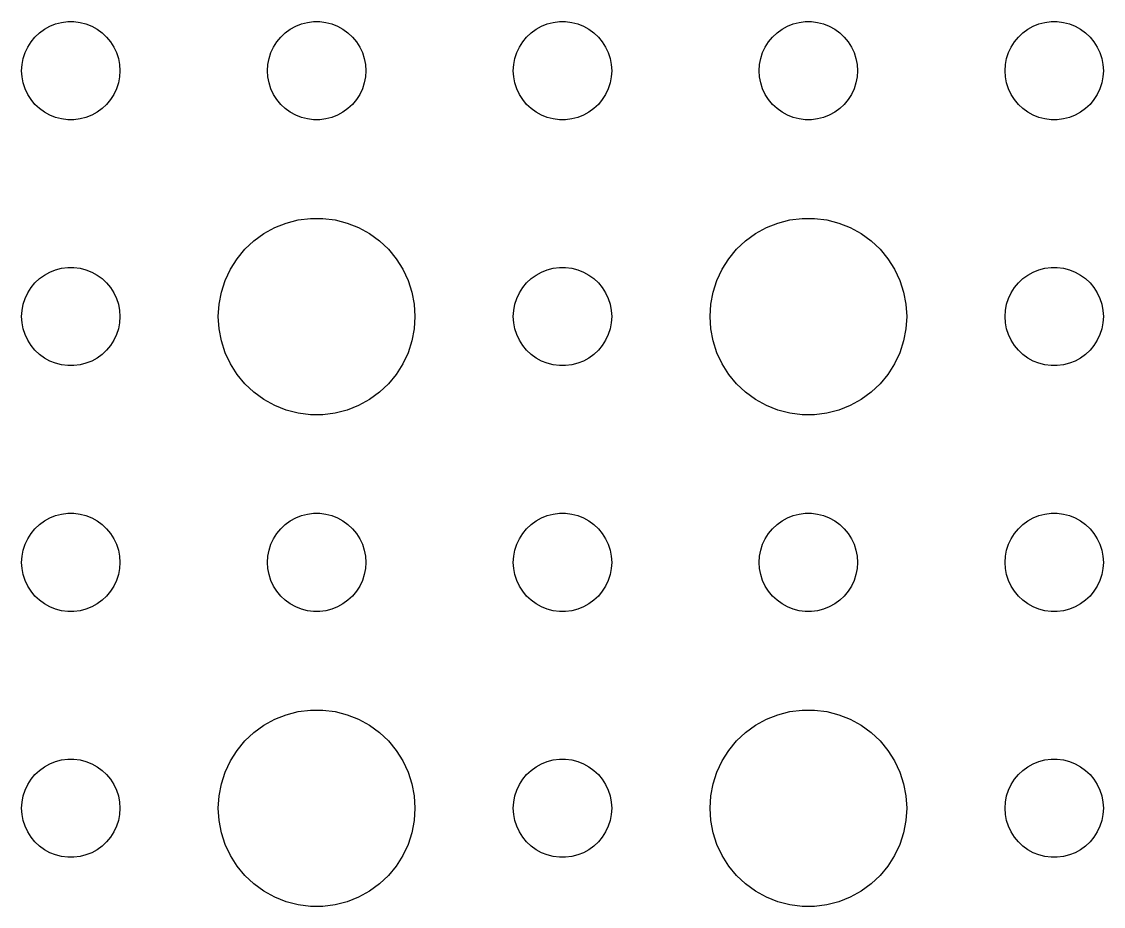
# Model space of a CAD drawing. Header units: metres. Extents: x -150 to 150, y -112 to 112.
# Drawn here: x 73.5 to 106.5, y 57.01 to 84 of the extents above; entities that cross this region are included whole.
import ezdxf

# ---------------------------------------------------------------- set-up
doc = ezdxf.new("R2010")
doc.units = ezdxf.units.M

msp = doc.modelspace()

# ---------------------------------------------------------------- linework, layer by layer
for p, q in [((74.1963, 83.7665), (74.3613, 83.8572)), ((74.3613, 83.8572), (74.5365, 83.9266)), ((74.5365, 83.9266), (74.7189, 83.9734)), ((74.7189, 83.9734), (74.9058, 83.997)), ((74.9058, 83.997), (75.0942, 83.997)), ((75.0942, 83.997), (75.2811, 83.9734)), ((75.2811, 83.9734), (75.4635, 83.9266)), ((75.4635, 83.9266), (75.6387, 83.8572)), ((75.6387, 83.8572), (75.8037, 83.7665)), ((81.6963, 83.7665), (81.8613, 83.8572)), ((81.8613, 83.8572), (82.0365, 83.9266)), ((82.0365, 83.9266), (82.2189, 83.9734)), ((82.2189, 83.9734), (82.4058, 83.997)), ((82.4058, 83.997), (82.5942, 83.997)), ((82.5942, 83.997), (82.7811, 83.9734)), ((82.7811, 83.9734), (82.9635, 83.9266)), ((82.9635, 83.9266), (83.1387, 83.8572)), ((83.1387, 83.8572), (83.3037, 83.7665)), ((89.1963, 83.7665), (89.3613, 83.8572)), ((89.3613, 83.8572), (89.5365, 83.9266)), ((89.5365, 83.9266), (89.7189, 83.9734)), ((89.7189, 83.9734), (89.9058, 83.997)), ((89.9058, 83.997), (90.0942, 83.997)), ((90.0942, 83.997), (90.2811, 83.9734)), ((90.2811, 83.9734), (90.4635, 83.9266)), ((90.4635, 83.9266), (90.6387, 83.8572)), ((90.6387, 83.8572), (90.8037, 83.7665)), ((96.6963, 83.7665), (96.8613, 83.8572)), ((96.8613, 83.8572), (97.0365, 83.9266)), ((97.0365, 83.9266), (97.2189, 83.9734)), ((97.2189, 83.9734), (97.4058, 83.997)), ((97.4058, 83.997), (97.5942, 83.997)), ((97.5942, 83.997), (97.7811, 83.9734)), ((97.7811, 83.9734), (97.9635, 83.9266)), ((97.9635, 83.9266), (98.1387, 83.8572)), ((98.1387, 83.8572), (98.3037, 83.7665)), ((104.196, 83.7665), (104.361, 83.8572)), ((104.361, 83.8572), (104.536, 83.9266)), ((104.536, 83.9266), (104.719, 83.9734)), ((104.719, 83.9734), (104.906, 83.997)), ((104.906, 83.997), (105.094, 83.997)), ((105.094, 83.997), (105.281, 83.9734)), ((105.281, 83.9734), (105.464, 83.9266)), ((105.464, 83.9266), (105.639, 83.8572)), ((105.639, 83.8572), (105.804, 83.7665)), ((73.7865, 83.3817), (73.9065, 83.5268)), ((73.9065, 83.5268), (74.0439, 83.6558)), ((74.0439, 83.6558), (74.1963, 83.7665)), ((75.8037, 83.7665), (75.9561, 83.6558)), ((75.9561, 83.6558), (76.0934, 83.5268)), ((76.0934, 83.5268), (76.2135, 83.3817)), ((81.2865, 83.3817), (81.4065, 83.5268)), ((81.4065, 83.5268), (81.5439, 83.6558)), ((81.5439, 83.6558), (81.6963, 83.7665)), ((83.3037, 83.7665), (83.4561, 83.6558)), ((83.4561, 83.6558), (83.5934, 83.5268)), ((83.5934, 83.5268), (83.7135, 83.3817)), ((88.7865, 83.3817), (88.9065, 83.5268)), ((88.9065, 83.5268), (89.0439, 83.6558)), ((89.0439, 83.6558), (89.1963, 83.7665)), ((90.8037, 83.7665), (90.9561, 83.6558)), ((90.9561, 83.6558), (91.0934, 83.5268)), ((91.0934, 83.5268), (91.2135, 83.3817)), ((96.2865, 83.3817), (96.4065, 83.5268)), ((96.4065, 83.5268), (96.5439, 83.6558)), ((96.5439, 83.6558), (96.6963, 83.7665)), ((98.3037, 83.7665), (98.4561, 83.6558)), ((98.4561, 83.6558), (98.5934, 83.5268)), ((98.5934, 83.5268), (98.7135, 83.3817)), ((103.786, 83.3817), (103.907, 83.5268)), ((103.907, 83.5268), (104.044, 83.6558)), ((104.044, 83.6558), (104.196, 83.7665)), ((105.804, 83.7665), (105.956, 83.6558)), ((105.956, 83.6558), (106.093, 83.5268)), ((106.093, 83.5268), (106.214, 83.3817)), ((73.6053, 83.0522), (73.6855, 83.2226)), ((73.6855, 83.2226), (73.7865, 83.3817)), ((76.2135, 83.3817), (76.3145, 83.2226)), ((76.3145, 83.2226), (76.3947, 83.0522)), ((81.1053, 83.0522), (81.1855, 83.2226)), ((81.1855, 83.2226), (81.2865, 83.3817)), ((83.7135, 83.3817), (83.8145, 83.2226)), ((83.8145, 83.2226), (83.8947, 83.0522)), ((88.6053, 83.0522), (88.6855, 83.2226)), ((88.6855, 83.2226), (88.7865, 83.3817)), ((91.2135, 83.3817), (91.3145, 83.2226)), ((91.3145, 83.2226), (91.3947, 83.0522)), ((96.1053, 83.0522), (96.1855, 83.2226)), ((96.1855, 83.2226), (96.2865, 83.3817)), ((98.7135, 83.3817), (98.8145, 83.2226)), ((98.8145, 83.2226), (98.8947, 83.0522)), ((103.605, 83.0522), (103.686, 83.2226)), ((103.686, 83.2226), (103.786, 83.3817)), ((106.214, 83.3817), (106.314, 83.2226)), ((106.314, 83.2226), (106.395, 83.0522)), ((73.5118, 82.688), (73.5471, 82.873)), ((73.5471, 82.873), (73.6053, 83.0522)), ((76.3947, 83.0522), (76.4529, 82.873)), ((76.4529, 82.873), (76.4882, 82.688)), ((81.0118, 82.688), (81.0471, 82.873)), ((81.0471, 82.873), (81.1053, 83.0522)), ((83.8947, 83.0522), (83.9529, 82.873)), ((83.9529, 82.873), (83.9882, 82.688)), ((88.5118, 82.688), (88.5471, 82.873)), ((88.5471, 82.873), (88.6053, 83.0522)), ((91.3947, 83.0522), (91.4529, 82.873)), ((91.4529, 82.873), (91.4882, 82.688)), ((96.0118, 82.688), (96.0471, 82.873)), ((96.0471, 82.873), (96.1053, 83.0522)), ((98.8947, 83.0522), (98.9529, 82.873)), ((98.9529, 82.873), (98.9882, 82.688)), ((103.512, 82.688), (103.547, 82.873)), ((103.547, 82.873), (103.605, 83.0522)), ((106.395, 83.0522), (106.453, 82.873)), ((106.453, 82.873), (106.488, 82.688)), ((73.5, 82.5), (73.5118, 82.688)), ((73.5118, 82.312), (73.5, 82.5)), ((76.4882, 82.688), (76.5, 82.5)), ((76.5, 82.5), (76.4882, 82.312)), ((81, 82.5), (81.0118, 82.688)), ((81.0118, 82.312), (81, 82.5)), ((83.9882, 82.688), (84, 82.5)), ((84, 82.5), (83.9882, 82.312)), ((88.5, 82.5), (88.5118, 82.688)), ((88.5118, 82.312), (88.5, 82.5)), ((91.4882, 82.688), (91.5, 82.5)), ((91.5, 82.5), (91.4882, 82.312)), ((96, 82.5), (96.0118, 82.688)), ((96.0118, 82.312), (96, 82.5)), ((98.9882, 82.688), (99, 82.5)), ((99, 82.5), (98.9882, 82.312)), ((103.5, 82.5), (103.512, 82.688)), ((103.512, 82.312), (103.5, 82.5)), ((106.488, 82.688), (106.5, 82.5)), ((106.5, 82.5), (106.488, 82.312)), ((73.5471, 82.127), (73.5118, 82.312)), ((76.4882, 82.312), (76.4529, 82.127)), ((81.0471, 82.127), (81.0118, 82.312)), ((83.9882, 82.312), (83.9529, 82.127)), ((88.5471, 82.127), (88.5118, 82.312)), ((91.4882, 82.312), (91.4529, 82.127)), ((96.0471, 82.127), (96.0118, 82.312)), ((98.9882, 82.312), (98.9529, 82.127)), ((103.547, 82.127), (103.512, 82.312)), ((106.488, 82.312), (106.453, 82.127)), ((73.6053, 81.9478), (73.5471, 82.127)), ((73.6855, 81.7774), (73.6053, 81.9478)), ((76.3947, 81.9478), (76.3145, 81.7774)), ((76.4529, 82.127), (76.3947, 81.9478)), ((81.1053, 81.9478), (81.0471, 82.127)), ((81.1855, 81.7774), (81.1053, 81.9478)), ((83.8947, 81.9478), (83.8145, 81.7774)), ((83.9529, 82.127), (83.8947, 81.9478)), ((88.6053, 81.9478), (88.5471, 82.127)), ((88.6855, 81.7774), (88.6053, 81.9478)), ((91.3947, 81.9478), (91.3145, 81.7774)), ((91.4529, 82.127), (91.3947, 81.9478)), ((96.1053, 81.9478), (96.0471, 82.127)), ((96.1855, 81.7774), (96.1053, 81.9478)), ((98.8947, 81.9478), (98.8145, 81.7774)), ((98.9529, 82.127), (98.8947, 81.9478)), ((103.605, 81.9478), (103.547, 82.127)), ((103.686, 81.7774), (103.605, 81.9478)), ((106.395, 81.9478), (106.314, 81.7774)), ((106.453, 82.127), (106.395, 81.9478)), ((73.7865, 81.6183), (73.6855, 81.7774)), ((73.9065, 81.4732), (73.7865, 81.6183)), ((76.2135, 81.6183), (76.0934, 81.4732)), ((76.3145, 81.7774), (76.2135, 81.6183)), ((81.2865, 81.6183), (81.1855, 81.7774)), ((81.4065, 81.4732), (81.2865, 81.6183)), ((83.7135, 81.6183), (83.5934, 81.4732)), ((83.8145, 81.7774), (83.7135, 81.6183)), ((88.7865, 81.6183), (88.6855, 81.7774)), ((88.9065, 81.4732), (88.7865, 81.6183)), ((91.2135, 81.6183), (91.0934, 81.4732)), ((91.3145, 81.7774), (91.2135, 81.6183)), ((96.2865, 81.6183), (96.1855, 81.7774)), ((96.4065, 81.4732), (96.2865, 81.6183)), ((98.7135, 81.6183), (98.5934, 81.4732)), ((98.8145, 81.7774), (98.7135, 81.6183)), ((103.786, 81.6183), (103.686, 81.7774)), ((103.907, 81.4732), (103.786, 81.6183)), ((106.214, 81.6183), (106.093, 81.4732)), ((106.314, 81.7774), (106.214, 81.6183)), ((74.0439, 81.3442), (73.9065, 81.4732)), ((74.1963, 81.2335), (74.0439, 81.3442)), ((74.3613, 81.1428), (74.1963, 81.2335)), ((75.8037, 81.2335), (75.6387, 81.1428)), ((75.9561, 81.3442), (75.8037, 81.2335)), ((76.0934, 81.4732), (75.9561, 81.3442)), ((81.5439, 81.3442), (81.4065, 81.4732)), ((81.6963, 81.2335), (81.5439, 81.3442)), ((81.8613, 81.1428), (81.6963, 81.2335)), ((83.3037, 81.2335), (83.1387, 81.1428)), ((83.4561, 81.3442), (83.3037, 81.2335)), ((83.5934, 81.4732), (83.4561, 81.3442)), ((89.0439, 81.3442), (88.9065, 81.4732)), ((89.1963, 81.2335), (89.0439, 81.3442)), ((89.3613, 81.1428), (89.1963, 81.2335)), ((90.8037, 81.2335), (90.6387, 81.1428)), ((90.9561, 81.3442), (90.8037, 81.2335)), ((91.0934, 81.4732), (90.9561, 81.3442)), ((96.5439, 81.3442), (96.4065, 81.4732)), ((96.6963, 81.2335), (96.5439, 81.3442)), ((96.8613, 81.1428), (96.6963, 81.2335)), ((98.3037, 81.2335), (98.1387, 81.1428)), ((98.4561, 81.3442), (98.3037, 81.2335)), ((98.5934, 81.4732), (98.4561, 81.3442)), ((104.044, 81.3442), (103.907, 81.4732)), ((104.196, 81.2335), (104.044, 81.3442)), ((104.361, 81.1428), (104.196, 81.2335)), ((105.804, 81.2335), (105.639, 81.1428)), ((105.956, 81.3442), (105.804, 81.2335)), ((106.093, 81.4732), (105.956, 81.3442)), ((74.5365, 81.0734), (74.3613, 81.1428)), ((74.7189, 81.0266), (74.5365, 81.0734)), ((74.9058, 81.003), (74.7189, 81.0266)), ((75.0942, 81.003), (74.9058, 81.003)), ((75.2811, 81.0266), (75.0942, 81.003)), ((75.4635, 81.0734), (75.2811, 81.0266)), ((75.6387, 81.1428), (75.4635, 81.0734)), ((82.0365, 81.0734), (81.8613, 81.1428)), ((82.2189, 81.0266), (82.0365, 81.0734)), ((82.4058, 81.003), (82.2189, 81.0266)), ((82.5942, 81.003), (82.4058, 81.003)), ((82.7811, 81.0266), (82.5942, 81.003)), ((82.9635, 81.0734), (82.7811, 81.0266)), ((83.1387, 81.1428), (82.9635, 81.0734)), ((89.5365, 81.0734), (89.3613, 81.1428)), ((89.7189, 81.0266), (89.5365, 81.0734)), ((89.9058, 81.003), (89.7189, 81.0266)), ((90.0942, 81.003), (89.9058, 81.003)), ((90.2811, 81.0266), (90.0942, 81.003)), ((90.4635, 81.0734), (90.2811, 81.0266)), ((90.6387, 81.1428), (90.4635, 81.0734)), ((97.0365, 81.0734), (96.8613, 81.1428)), ((97.2189, 81.0266), (97.0365, 81.0734)), ((97.4058, 81.003), (97.2189, 81.0266)), ((97.5942, 81.003), (97.4058, 81.003)), ((97.7811, 81.0266), (97.5942, 81.003)), ((97.9635, 81.0734), (97.7811, 81.0266)), ((98.1387, 81.1428), (97.9635, 81.0734)), ((104.536, 81.0734), (104.361, 81.1428)), ((104.719, 81.0266), (104.536, 81.0734)), ((104.906, 81.003), (104.719, 81.0266)), ((105.094, 81.003), (104.906, 81.003)), ((105.281, 81.0266), (105.094, 81.003)), ((105.464, 81.0734), (105.281, 81.0266)), ((105.639, 81.1428), (105.464, 81.0734)), ((81.573, 77.8532), (81.9379, 77.9469)), ((81.9379, 77.9469), (82.3116, 77.9941)), ((82.3116, 77.9941), (82.6884, 77.9941)), ((82.6884, 77.9941), (83.0621, 77.9469)), ((83.0621, 77.9469), (83.427, 77.8532)), ((96.573, 77.8532), (96.9379, 77.9469)), ((96.9379, 77.9469), (97.3116, 77.9941)), ((97.3116, 77.9941), (97.6884, 77.9941)), ((97.6884, 77.9941), (98.0621, 77.9469)), ((98.0621, 77.9469), (98.427, 77.8532)), ((80.8925, 77.533), (81.2227, 77.7145)), ((81.2227, 77.7145), (81.573, 77.8532)), ((83.427, 77.8532), (83.7773, 77.7145)), ((83.7773, 77.7145), (84.1075, 77.533)), ((95.8925, 77.533), (96.2227, 77.7145)), ((96.2227, 77.7145), (96.573, 77.8532)), ((98.427, 77.8532), (98.7773, 77.7145)), ((98.7773, 77.7145), (99.1075, 77.533)), ((80.3131, 77.0536), (80.5877, 77.3115)), ((80.5877, 77.3115), (80.8925, 77.533)), ((84.1075, 77.533), (84.4123, 77.3115)), ((84.4123, 77.3115), (84.6869, 77.0536)), ((95.3131, 77.0536), (95.5877, 77.3115)), ((95.5877, 77.3115), (95.8925, 77.533)), ((99.1075, 77.533), (99.4123, 77.3115)), ((99.4123, 77.3115), (99.6869, 77.0536)), ((80.073, 76.7634), (80.3131, 77.0536)), ((84.6869, 77.0536), (84.927, 76.7634)), ((95.073, 76.7634), (95.3131, 77.0536)), ((99.6869, 77.0536), (99.927, 76.7634)), ((79.8711, 76.4453), (80.073, 76.7634)), ((84.927, 76.7634), (85.1289, 76.4453)), ((94.8711, 76.4453), (95.073, 76.7634)), ((99.927, 76.7634), (100.129, 76.4453)), ((74.0439, 76.1558), (74.1963, 76.2665)), ((74.1963, 76.2665), (74.3613, 76.3572)), ((74.3613, 76.3572), (74.5365, 76.4266)), ((74.5365, 76.4266), (74.7189, 76.4734)), ((74.7189, 76.4734), (74.9058, 76.497)), ((74.9058, 76.497), (75.0942, 76.497)), ((75.0942, 76.497), (75.2811, 76.4734)), ((75.2811, 76.4734), (75.4635, 76.4266)), ((75.4635, 76.4266), (75.6387, 76.3572)), ((75.6387, 76.3572), (75.8037, 76.2665)), ((75.8037, 76.2665), (75.9561, 76.1558)), ((79.7107, 76.1044), (79.8711, 76.4453)), ((85.1289, 76.4453), (85.2893, 76.1044)), ((89.0439, 76.1558), (89.1963, 76.2665)), ((89.1963, 76.2665), (89.3613, 76.3572)), ((89.3613, 76.3572), (89.5365, 76.4266)), ((89.5365, 76.4266), (89.7189, 76.4734)), ((89.7189, 76.4734), (89.9058, 76.497)), ((89.9058, 76.497), (90.0942, 76.497)), ((90.0942, 76.497), (90.2811, 76.4734)), ((90.2811, 76.4734), (90.4635, 76.4266)), ((90.4635, 76.4266), (90.6387, 76.3572)), ((90.6387, 76.3572), (90.8037, 76.2665)), ((90.8037, 76.2665), (90.9561, 76.1558)), ((94.7107, 76.1044), (94.8711, 76.4453)), ((100.129, 76.4453), (100.289, 76.1044)), ((104.044, 76.1558), (104.196, 76.2665)), ((104.196, 76.2665), (104.361, 76.3572)), ((104.361, 76.3572), (104.536, 76.4266)), ((104.536, 76.4266), (104.719, 76.4734)), ((104.719, 76.4734), (104.906, 76.497)), ((104.906, 76.497), (105.094, 76.497)), ((105.094, 76.497), (105.281, 76.4734)), ((105.281, 76.4734), (105.464, 76.4266)), ((105.464, 76.4266), (105.639, 76.3572)), ((105.639, 76.3572), (105.804, 76.2665)), ((105.804, 76.2665), (105.956, 76.1558)), ((73.7865, 75.8817), (73.9065, 76.0268)), ((73.9065, 76.0268), (74.0439, 76.1558)), ((75.9561, 76.1558), (76.0934, 76.0268)), ((76.0934, 76.0268), (76.2135, 75.8817)), ((79.5943, 75.7461), (79.7107, 76.1044)), ((85.2893, 76.1044), (85.4057, 75.7461)), ((88.7865, 75.8817), (88.9065, 76.0268)), ((88.9065, 76.0268), (89.0439, 76.1558)), ((90.9561, 76.1558), (91.0934, 76.0268)), ((91.0934, 76.0268), (91.2135, 75.8817)), ((94.5943, 75.7461), (94.7107, 76.1044)), ((100.289, 76.1044), (100.406, 75.7461)), ((103.786, 75.8817), (103.907, 76.0268)), ((103.907, 76.0268), (104.044, 76.1558)), ((105.956, 76.1558), (106.093, 76.0268)), ((106.093, 76.0268), (106.214, 75.8817)), ((73.6053, 75.5522), (73.6855, 75.7226)), ((73.6855, 75.7226), (73.7865, 75.8817)), ((76.2135, 75.8817), (76.3145, 75.7226)), ((76.3145, 75.7226), (76.3947, 75.5522)), ((79.5237, 75.376), (79.5943, 75.7461)), ((85.4057, 75.7461), (85.4763, 75.376)), ((88.6053, 75.5522), (88.6855, 75.7226)), ((88.6855, 75.7226), (88.7865, 75.8817)), ((91.2135, 75.8817), (91.3145, 75.7226)), ((91.3145, 75.7226), (91.3947, 75.5522)), ((94.5237, 75.376), (94.5943, 75.7461)), ((100.406, 75.7461), (100.476, 75.376)), ((103.605, 75.5522), (103.686, 75.7226)), ((103.686, 75.7226), (103.786, 75.8817)), ((106.214, 75.8817), (106.314, 75.7226)), ((106.314, 75.7226), (106.395, 75.5522)), ((73.5118, 75.188), (73.5471, 75.373)), ((73.5471, 75.373), (73.6053, 75.5522)), ((76.3947, 75.5522), (76.4529, 75.373)), ((76.4529, 75.373), (76.4882, 75.188)), ((79.5, 75), (79.5237, 75.376)), ((85.4763, 75.376), (85.5, 75)), ((88.5118, 75.188), (88.5471, 75.373)), ((88.5471, 75.373), (88.6053, 75.5522)), ((91.3947, 75.5522), (91.4529, 75.373)), ((91.4529, 75.373), (91.4882, 75.188)), ((94.5, 75), (94.5237, 75.376)), ((100.476, 75.376), (100.5, 75)), ((103.512, 75.188), (103.547, 75.373)), ((103.547, 75.373), (103.605, 75.5522)), ((106.395, 75.5522), (106.453, 75.373)), ((106.453, 75.373), (106.488, 75.188)), ((73.5, 75), (73.5118, 75.188)), ((73.5118, 74.812), (73.5, 75)), ((76.4882, 75.188), (76.5, 75)), ((76.5, 75), (76.4882, 74.812)), ((79.5237, 74.624), (79.5, 75)), ((85.5, 75), (85.4763, 74.624)), ((88.5, 75), (88.5118, 75.188)), ((88.5118, 74.812), (88.5, 75)), ((91.4882, 75.188), (91.5, 75)), ((91.5, 75), (91.4882, 74.812)), ((94.5237, 74.624), (94.5, 75)), ((100.5, 75), (100.476, 74.624)), ((103.5, 75), (103.512, 75.188)), ((103.512, 74.812), (103.5, 75)), ((106.488, 75.188), (106.5, 75)), ((106.5, 75), (106.488, 74.812)), ((73.5471, 74.627), (73.5118, 74.812)), ((73.6053, 74.4478), (73.5471, 74.627)), ((76.4529, 74.627), (76.3947, 74.4478)), ((76.4882, 74.812), (76.4529, 74.627)), ((79.5943, 74.2539), (79.5237, 74.624)), ((85.4763, 74.624), (85.4057, 74.2539)), ((88.5471, 74.627), (88.5118, 74.812)), ((88.6053, 74.4478), (88.5471, 74.627)), ((91.4529, 74.627), (91.3947, 74.4478)), ((91.4882, 74.812), (91.4529, 74.627)), ((94.5943, 74.2539), (94.5237, 74.624)), ((100.476, 74.624), (100.406, 74.2539)), ((103.547, 74.627), (103.512, 74.812)), ((103.605, 74.4478), (103.547, 74.627)), ((106.453, 74.627), (106.395, 74.4478)), ((106.488, 74.812), (106.453, 74.627)), ((73.6855, 74.2774), (73.6053, 74.4478)), ((73.7865, 74.1183), (73.6855, 74.2774)), ((76.3145, 74.2774), (76.2135, 74.1183)), ((76.3947, 74.4478), (76.3145, 74.2774)), ((79.7107, 73.8956), (79.5943, 74.2539)), ((85.4057, 74.2539), (85.2893, 73.8956)), ((88.6855, 74.2774), (88.6053, 74.4478)), ((88.7865, 74.1183), (88.6855, 74.2774)), ((91.3145, 74.2774), (91.2135, 74.1183)), ((91.3947, 74.4478), (91.3145, 74.2774)), ((94.7107, 73.8956), (94.5943, 74.2539)), ((100.406, 74.2539), (100.289, 73.8956)), ((103.686, 74.2774), (103.605, 74.4478)), ((103.786, 74.1183), (103.686, 74.2774)), ((106.314, 74.2774), (106.214, 74.1183)), ((106.395, 74.4478), (106.314, 74.2774)), ((73.9065, 73.9732), (73.7865, 74.1183)), ((74.0439, 73.8442), (73.9065, 73.9732)), ((76.0934, 73.9732), (75.9561, 73.8442)), ((76.2135, 74.1183), (76.0934, 73.9732)), ((88.9065, 73.9732), (88.7865, 74.1183)), ((89.0439, 73.8442), (88.9065, 73.9732)), ((91.0934, 73.9732), (90.9561, 73.8442)), ((91.2135, 74.1183), (91.0934, 73.9732)), ((103.907, 73.9732), (103.786, 74.1183)), ((104.044, 73.8442), (103.907, 73.9732)), ((106.093, 73.9732), (105.956, 73.8442)), ((106.214, 74.1183), (106.093, 73.9732)), ((74.1963, 73.7335), (74.0439, 73.8442)), ((74.3613, 73.6428), (74.1963, 73.7335)), ((74.5365, 73.5734), (74.3613, 73.6428)), ((75.6387, 73.6428), (75.4635, 73.5734)), ((75.8037, 73.7335), (75.6387, 73.6428)), ((75.9561, 73.8442), (75.8037, 73.7335)), ((79.8711, 73.5547), (79.7107, 73.8956)), ((85.2893, 73.8956), (85.1289, 73.5547)), ((89.1963, 73.7335), (89.0439, 73.8442)), ((89.3613, 73.6428), (89.1963, 73.7335)), ((89.5365, 73.5734), (89.3613, 73.6428)), ((90.6387, 73.6428), (90.4635, 73.5734)), ((90.8037, 73.7335), (90.6387, 73.6428)), ((90.9561, 73.8442), (90.8037, 73.7335)), ((94.8711, 73.5547), (94.7107, 73.8956)), ((100.289, 73.8956), (100.129, 73.5547)), ((104.196, 73.7335), (104.044, 73.8442)), ((104.361, 73.6428), (104.196, 73.7335)), ((104.536, 73.5734), (104.361, 73.6428)), ((105.639, 73.6428), (105.464, 73.5734)), ((105.804, 73.7335), (105.639, 73.6428)), ((105.956, 73.8442), (105.804, 73.7335)), ((74.7189, 73.5266), (74.5365, 73.5734)), ((74.9058, 73.503), (74.7189, 73.5266)), ((75.0942, 73.503), (74.9058, 73.503)), ((75.2811, 73.5266), (75.0942, 73.503)), ((75.4635, 73.5734), (75.2811, 73.5266)), ((80.073, 73.2366), (79.8711, 73.5547)), ((85.1289, 73.5547), (84.927, 73.2366)), ((89.7189, 73.5266), (89.5365, 73.5734)), ((89.9058, 73.503), (89.7189, 73.5266)), ((90.0942, 73.503), (89.9058, 73.503)), ((90.2811, 73.5266), (90.0942, 73.503)), ((90.4635, 73.5734), (90.2811, 73.5266)), ((95.073, 73.2366), (94.8711, 73.5547)), ((100.129, 73.5547), (99.927, 73.2366)), ((104.719, 73.5266), (104.536, 73.5734)), ((104.906, 73.503), (104.719, 73.5266)), ((105.094, 73.503), (104.906, 73.503)), ((105.281, 73.5266), (105.094, 73.503)), ((105.464, 73.5734), (105.281, 73.5266)), ((80.3131, 72.9464), (80.073, 73.2366)), ((80.5877, 72.6885), (80.3131, 72.9464)), ((84.6869, 72.9464), (84.4123, 72.6885)), ((84.927, 73.2366), (84.6869, 72.9464)), ((95.3131, 72.9464), (95.073, 73.2366)), ((95.5877, 72.6885), (95.3131, 72.9464)), ((99.6869, 72.9464), (99.4123, 72.6885)), ((99.927, 73.2366), (99.6869, 72.9464)), ((80.8925, 72.467), (80.5877, 72.6885)), ((84.4123, 72.6885), (84.1075, 72.467)), ((95.8925, 72.467), (95.5877, 72.6885)), ((99.4123, 72.6885), (99.1075, 72.467)), ((81.2227, 72.2855), (80.8925, 72.467)), ((81.573, 72.1468), (81.2227, 72.2855)), ((83.7773, 72.2855), (83.427, 72.1468)), ((84.1075, 72.467), (83.7773, 72.2855)), ((96.2227, 72.2855), (95.8925, 72.467)), ((96.573, 72.1468), (96.2227, 72.2855)), ((98.7773, 72.2855), (98.427, 72.1468)), ((99.1075, 72.467), (98.7773, 72.2855)), ((81.9379, 72.0531), (81.573, 72.1468)), ((82.3116, 72.0059), (81.9379, 72.0531)), ((82.6884, 72.0059), (82.3116, 72.0059)), ((83.0621, 72.0531), (82.6884, 72.0059)), ((83.427, 72.1468), (83.0621, 72.0531)), ((96.9379, 72.0531), (96.573, 72.1468)), ((97.3116, 72.0059), (96.9379, 72.0531)), ((97.6884, 72.0059), (97.3116, 72.0059)), ((98.0621, 72.0531), (97.6884, 72.0059)), ((98.427, 72.1468), (98.0621, 72.0531)), ((74.5365, 68.9266), (74.7189, 68.9734)), ((74.7189, 68.9734), (74.9058, 68.997)), ((74.9058, 68.997), (75.0942, 68.997)), ((75.0942, 68.997), (75.2811, 68.9734)), ((75.2811, 68.9734), (75.4635, 68.9266)), ((82.0365, 68.9266), (82.2189, 68.9734)), ((82.2189, 68.9734), (82.4058, 68.997)), ((82.4058, 68.997), (82.5942, 68.997)), ((82.5942, 68.997), (82.7811, 68.9734)), ((82.7811, 68.9734), (82.9635, 68.9266)), ((89.5365, 68.9266), (89.7189, 68.9734)), ((89.7189, 68.9734), (89.9058, 68.997)), ((89.9058, 68.997), (90.0942, 68.997)), ((90.0942, 68.997), (90.2811, 68.9734)), ((90.2811, 68.9734), (90.4635, 68.9266)), ((97.0365, 68.9266), (97.2189, 68.9734)), ((97.2189, 68.9734), (97.4058, 68.997)), ((97.4058, 68.997), (97.5942, 68.997)), ((97.5942, 68.997), (97.7811, 68.9734)), ((97.7811, 68.9734), (97.9635, 68.9266)), ((104.536, 68.9266), (104.719, 68.9734)), ((104.719, 68.9734), (104.906, 68.997)), ((104.906, 68.997), (105.094, 68.997)), ((105.094, 68.997), (105.281, 68.9734)), ((105.281, 68.9734), (105.464, 68.9266)), ((73.9065, 68.5268), (74.0439, 68.6558)), ((74.0439, 68.6558), (74.1963, 68.7665)), ((74.1963, 68.7665), (74.3613, 68.8572)), ((74.3613, 68.8572), (74.5365, 68.9266)), ((75.4635, 68.9266), (75.6387, 68.8572)), ((75.6387, 68.8572), (75.8037, 68.7665)), ((75.8037, 68.7665), (75.9561, 68.6558)), ((75.9561, 68.6558), (76.0934, 68.5268)), ((81.4065, 68.5268), (81.5439, 68.6558)), ((81.5439, 68.6558), (81.6963, 68.7665)), ((81.6963, 68.7665), (81.8613, 68.8572)), ((81.8613, 68.8572), (82.0365, 68.9266)), ((82.9635, 68.9266), (83.1387, 68.8572)), ((83.1387, 68.8572), (83.3037, 68.7665)), ((83.3037, 68.7665), (83.4561, 68.6558)), ((83.4561, 68.6558), (83.5934, 68.5268)), ((88.9065, 68.5268), (89.0439, 68.6558)), ((89.0439, 68.6558), (89.1963, 68.7665)), ((89.1963, 68.7665), (89.3613, 68.8572)), ((89.3613, 68.8572), (89.5365, 68.9266)), ((90.4635, 68.9266), (90.6387, 68.8572)), ((90.6387, 68.8572), (90.8037, 68.7665)), ((90.8037, 68.7665), (90.9561, 68.6558)), ((90.9561, 68.6558), (91.0934, 68.5268)), ((96.4065, 68.5268), (96.5439, 68.6558)), ((96.5439, 68.6558), (96.6963, 68.7665)), ((96.6963, 68.7665), (96.8613, 68.8572)), ((96.8613, 68.8572), (97.0365, 68.9266)), ((97.9635, 68.9266), (98.1387, 68.8572)), ((98.1387, 68.8572), (98.3037, 68.7665)), ((98.3037, 68.7665), (98.4561, 68.6558)), ((98.4561, 68.6558), (98.5934, 68.5268)), ((103.907, 68.5268), (104.044, 68.6558)), ((104.044, 68.6558), (104.196, 68.7665)), ((104.196, 68.7665), (104.361, 68.8572)), ((104.361, 68.8572), (104.536, 68.9266)), ((105.464, 68.9266), (105.639, 68.8572)), ((105.639, 68.8572), (105.804, 68.7665)), ((105.804, 68.7665), (105.956, 68.6558)), ((105.956, 68.6558), (106.093, 68.5268)), ((73.6855, 68.2226), (73.7865, 68.3817)), ((73.7865, 68.3817), (73.9065, 68.5268)), ((76.0934, 68.5268), (76.2135, 68.3817)), ((76.2135, 68.3817), (76.3145, 68.2226)), ((81.1855, 68.2226), (81.2865, 68.3817)), ((81.2865, 68.3817), (81.4065, 68.5268)), ((83.5934, 68.5268), (83.7135, 68.3817)), ((83.7135, 68.3817), (83.8145, 68.2226)), ((88.6855, 68.2226), (88.7865, 68.3817)), ((88.7865, 68.3817), (88.9065, 68.5268)), ((91.0934, 68.5268), (91.2135, 68.3817)), ((91.2135, 68.3817), (91.3145, 68.2226)), ((96.1855, 68.2226), (96.2865, 68.3817)), ((96.2865, 68.3817), (96.4065, 68.5268)), ((98.5934, 68.5268), (98.7135, 68.3817)), ((98.7135, 68.3817), (98.8145, 68.2226)), ((103.686, 68.2226), (103.786, 68.3817)), ((103.786, 68.3817), (103.907, 68.5268)), ((106.093, 68.5268), (106.214, 68.3817)), ((106.214, 68.3817), (106.314, 68.2226)), ((73.5471, 67.873), (73.6053, 68.0522)), ((73.6053, 68.0522), (73.6855, 68.2226)), ((76.3145, 68.2226), (76.3947, 68.0522)), ((76.3947, 68.0522), (76.4529, 67.873)), ((81.0471, 67.873), (81.1053, 68.0522)), ((81.1053, 68.0522), (81.1855, 68.2226)), ((83.8145, 68.2226), (83.8947, 68.0522)), ((83.8947, 68.0522), (83.9529, 67.873)), ((88.5471, 67.873), (88.6053, 68.0522)), ((88.6053, 68.0522), (88.6855, 68.2226)), ((91.3145, 68.2226), (91.3947, 68.0522)), ((91.3947, 68.0522), (91.4529, 67.873)), ((96.0471, 67.873), (96.1053, 68.0522)), ((96.1053, 68.0522), (96.1855, 68.2226)), ((98.8145, 68.2226), (98.8947, 68.0522)), ((98.8947, 68.0522), (98.9529, 67.873)), ((103.547, 67.873), (103.605, 68.0522)), ((103.605, 68.0522), (103.686, 68.2226)), ((106.314, 68.2226), (106.395, 68.0522)), ((106.395, 68.0522), (106.453, 67.873)), ((73.5, 67.5), (73.5118, 67.688)), ((73.5118, 67.688), (73.5471, 67.873)), ((76.4529, 67.873), (76.4882, 67.688)), ((76.4882, 67.688), (76.5, 67.5)), ((81, 67.5), (81.0118, 67.688)), ((81.0118, 67.688), (81.0471, 67.873)), ((83.9529, 67.873), (83.9882, 67.688)), ((83.9882, 67.688), (84, 67.5)), ((88.5, 67.5), (88.5118, 67.688)), ((88.5118, 67.688), (88.5471, 67.873)), ((91.4529, 67.873), (91.4882, 67.688)), ((91.4882, 67.688), (91.5, 67.5)), ((96, 67.5), (96.0118, 67.688)), ((96.0118, 67.688), (96.0471, 67.873)), ((98.9529, 67.873), (98.9882, 67.688)), ((98.9882, 67.688), (99, 67.5)), ((103.5, 67.5), (103.512, 67.688)), ((103.512, 67.688), (103.547, 67.873)), ((106.453, 67.873), (106.488, 67.688)), ((106.488, 67.688), (106.5, 67.5)), ((73.5118, 67.312), (73.5, 67.5)), ((76.5, 67.5), (76.4882, 67.312)), ((81.0118, 67.312), (81, 67.5)), ((84, 67.5), (83.9882, 67.312)), ((88.5118, 67.312), (88.5, 67.5)), ((91.5, 67.5), (91.4882, 67.312)), ((96.0118, 67.312), (96, 67.5)), ((99, 67.5), (98.9882, 67.312)), ((103.512, 67.312), (103.5, 67.5)), ((106.5, 67.5), (106.488, 67.312)), ((73.5471, 67.127), (73.5118, 67.312)), ((73.6053, 66.9478), (73.5471, 67.127)), ((76.4529, 67.127), (76.3947, 66.9478)), ((76.4882, 67.312), (76.4529, 67.127)), ((81.0471, 67.127), (81.0118, 67.312)), ((81.1053, 66.9478), (81.0471, 67.127)), ((83.9529, 67.127), (83.8947, 66.9478)), ((83.9882, 67.312), (83.9529, 67.127)), ((88.5471, 67.127), (88.5118, 67.312)), ((88.6053, 66.9478), (88.5471, 67.127)), ((91.4529, 67.127), (91.3947, 66.9478)), ((91.4882, 67.312), (91.4529, 67.127)), ((96.0471, 67.127), (96.0118, 67.312)), ((96.1053, 66.9478), (96.0471, 67.127)), ((98.9529, 67.127), (98.8947, 66.9478)), ((98.9882, 67.312), (98.9529, 67.127)), ((103.547, 67.127), (103.512, 67.312)), ((103.605, 66.9478), (103.547, 67.127)), ((106.453, 67.127), (106.395, 66.9478)), ((106.488, 67.312), (106.453, 67.127)), ((73.6855, 66.7774), (73.6053, 66.9478)), ((73.7865, 66.6183), (73.6855, 66.7774)), ((76.3145, 66.7774), (76.2135, 66.6183)), ((76.3947, 66.9478), (76.3145, 66.7774)), ((81.1855, 66.7774), (81.1053, 66.9478)), ((81.2865, 66.6183), (81.1855, 66.7774)), ((83.8145, 66.7774), (83.7135, 66.6183)), ((83.8947, 66.9478), (83.8145, 66.7774)), ((88.6855, 66.7774), (88.6053, 66.9478)), ((88.7865, 66.6183), (88.6855, 66.7774)), ((91.3145, 66.7774), (91.2135, 66.6183)), ((91.3947, 66.9478), (91.3145, 66.7774)), ((96.1855, 66.7774), (96.1053, 66.9478)), ((96.2865, 66.6183), (96.1855, 66.7774)), ((98.8145, 66.7774), (98.7135, 66.6183)), ((98.8947, 66.9478), (98.8145, 66.7774)), ((103.686, 66.7774), (103.605, 66.9478)), ((103.786, 66.6183), (103.686, 66.7774)), ((106.314, 66.7774), (106.214, 66.6183)), ((106.395, 66.9478), (106.314, 66.7774)), ((73.9065, 66.4732), (73.7865, 66.6183)), ((74.0439, 66.3442), (73.9065, 66.4732)), ((74.1963, 66.2335), (74.0439, 66.3442)), ((75.9561, 66.3442), (75.8037, 66.2335)), ((76.0934, 66.4732), (75.9561, 66.3442)), ((76.2135, 66.6183), (76.0934, 66.4732)), ((81.4065, 66.4732), (81.2865, 66.6183)), ((81.5439, 66.3442), (81.4065, 66.4732)), ((81.6963, 66.2335), (81.5439, 66.3442)), ((83.4561, 66.3442), (83.3037, 66.2335)), ((83.5934, 66.4732), (83.4561, 66.3442)), ((83.7135, 66.6183), (83.5934, 66.4732)), ((88.9065, 66.4732), (88.7865, 66.6183)), ((89.0439, 66.3442), (88.9065, 66.4732)), ((89.1963, 66.2335), (89.0439, 66.3442)), ((90.9561, 66.3442), (90.8037, 66.2335)), ((91.0934, 66.4732), (90.9561, 66.3442)), ((91.2135, 66.6183), (91.0934, 66.4732)), ((96.4065, 66.4732), (96.2865, 66.6183)), ((96.5439, 66.3442), (96.4065, 66.4732)), ((96.6963, 66.2335), (96.5439, 66.3442)), ((98.4561, 66.3442), (98.3037, 66.2335)), ((98.5934, 66.4732), (98.4561, 66.3442)), ((98.7135, 66.6183), (98.5934, 66.4732)), ((103.907, 66.4732), (103.786, 66.6183)), ((104.044, 66.3442), (103.907, 66.4732)), ((104.196, 66.2335), (104.044, 66.3442)), ((105.956, 66.3442), (105.804, 66.2335)), ((106.093, 66.4732), (105.956, 66.3442)), ((106.214, 66.6183), (106.093, 66.4732)), ((74.3613, 66.1428), (74.1963, 66.2335)), ((74.5365, 66.0734), (74.3613, 66.1428)), ((74.7189, 66.0266), (74.5365, 66.0734)), ((74.9058, 66.003), (74.7189, 66.0266)), ((75.0942, 66.003), (74.9058, 66.003)), ((75.2811, 66.0266), (75.0942, 66.003)), ((75.4635, 66.0734), (75.2811, 66.0266)), ((75.6387, 66.1428), (75.4635, 66.0734)), ((75.8037, 66.2335), (75.6387, 66.1428)), ((81.8613, 66.1428), (81.6963, 66.2335)), ((82.0365, 66.0734), (81.8613, 66.1428)), ((82.2189, 66.0266), (82.0365, 66.0734)), ((82.4058, 66.003), (82.2189, 66.0266)), ((82.5942, 66.003), (82.4058, 66.003)), ((82.7811, 66.0266), (82.5942, 66.003)), ((82.9635, 66.0734), (82.7811, 66.0266)), ((83.1387, 66.1428), (82.9635, 66.0734)), ((83.3037, 66.2335), (83.1387, 66.1428)), ((89.3613, 66.1428), (89.1963, 66.2335)), ((89.5365, 66.0734), (89.3613, 66.1428)), ((89.7189, 66.0266), (89.5365, 66.0734)), ((89.9058, 66.003), (89.7189, 66.0266)), ((90.0942, 66.003), (89.9058, 66.003)), ((90.2811, 66.0266), (90.0942, 66.003)), ((90.4635, 66.0734), (90.2811, 66.0266)), ((90.6387, 66.1428), (90.4635, 66.0734)), ((90.8037, 66.2335), (90.6387, 66.1428)), ((96.8613, 66.1428), (96.6963, 66.2335)), ((97.0365, 66.0734), (96.8613, 66.1428)), ((97.2189, 66.0266), (97.0365, 66.0734)), ((97.4058, 66.003), (97.2189, 66.0266)), ((97.5942, 66.003), (97.4058, 66.003)), ((97.7811, 66.0266), (97.5942, 66.003)), ((97.9635, 66.0734), (97.7811, 66.0266)), ((98.1387, 66.1428), (97.9635, 66.0734)), ((98.3037, 66.2335), (98.1387, 66.1428)), ((104.361, 66.1428), (104.196, 66.2335)), ((104.536, 66.0734), (104.361, 66.1428)), ((104.719, 66.0266), (104.536, 66.0734)), ((104.906, 66.003), (104.719, 66.0266)), ((105.094, 66.003), (104.906, 66.003)), ((105.281, 66.0266), (105.094, 66.003)), ((105.464, 66.0734), (105.281, 66.0266)), ((105.639, 66.1428), (105.464, 66.0734)), ((105.804, 66.2335), (105.639, 66.1428)), ((80.8925, 62.533), (81.2227, 62.7145)), ((81.2227, 62.7145), (81.573, 62.8532)), ((81.573, 62.8532), (81.9379, 62.9469)), ((81.9379, 62.9469), (82.3116, 62.9941)), ((82.3116, 62.9941), (82.6884, 62.9941)), ((82.6884, 62.9941), (83.0621, 62.9469)), ((83.0621, 62.9469), (83.427, 62.8532)), ((83.427, 62.8532), (83.7773, 62.7145)), ((83.7773, 62.7145), (84.1075, 62.533)), ((95.8925, 62.533), (96.2227, 62.7145)), ((96.2227, 62.7145), (96.573, 62.8532)), ((96.573, 62.8532), (96.9379, 62.9469)), ((96.9379, 62.9469), (97.3116, 62.9941)), ((97.3116, 62.9941), (97.6884, 62.9941)), ((97.6884, 62.9941), (98.0621, 62.9469)), ((98.0621, 62.9469), (98.427, 62.8532)), ((98.427, 62.8532), (98.7773, 62.7145)), ((98.7773, 62.7145), (99.1075, 62.533)), ((80.5877, 62.3115), (80.8925, 62.533)), ((84.1075, 62.533), (84.4123, 62.3115)), ((95.5877, 62.3115), (95.8925, 62.533)), ((99.1075, 62.533), (99.4123, 62.3115)), ((80.073, 61.7634), (80.3131, 62.0536)), ((80.3131, 62.0536), (80.5877, 62.3115)), ((84.4123, 62.3115), (84.6869, 62.0536)), ((84.6869, 62.0536), (84.927, 61.7634)), ((95.073, 61.7634), (95.3131, 62.0536)), ((95.3131, 62.0536), (95.5877, 62.3115)), ((99.4123, 62.3115), (99.6869, 62.0536)), ((99.6869, 62.0536), (99.927, 61.7634)), ((79.8711, 61.4453), (80.073, 61.7634)), ((84.927, 61.7634), (85.1289, 61.4453)), ((94.8711, 61.4453), (95.073, 61.7634)), ((99.927, 61.7634), (100.129, 61.4453)), ((74.3613, 61.3572), (74.5365, 61.4266)), ((74.5365, 61.4266), (74.7189, 61.4734)), ((74.7189, 61.4734), (74.9058, 61.497)), ((74.9058, 61.497), (75.0942, 61.497)), ((75.0942, 61.497), (75.2811, 61.4734)), ((75.2811, 61.4734), (75.4635, 61.4266)), ((75.4635, 61.4266), (75.6387, 61.3572)), ((79.7107, 61.1044), (79.8711, 61.4453)), ((85.1289, 61.4453), (85.2893, 61.1044)), ((89.3613, 61.3572), (89.5365, 61.4266)), ((89.5365, 61.4266), (89.7189, 61.4734)), ((89.7189, 61.4734), (89.9058, 61.497)), ((89.9058, 61.497), (90.0942, 61.497)), ((90.0942, 61.497), (90.2811, 61.4734)), ((90.2811, 61.4734), (90.4635, 61.4266)), ((90.4635, 61.4266), (90.6387, 61.3572)), ((94.7107, 61.1044), (94.8711, 61.4453)), ((100.129, 61.4453), (100.289, 61.1044)), ((104.361, 61.3572), (104.536, 61.4266)), ((104.536, 61.4266), (104.719, 61.4734)), ((104.719, 61.4734), (104.906, 61.497)), ((104.906, 61.497), (105.094, 61.497)), ((105.094, 61.497), (105.281, 61.4734)), ((105.281, 61.4734), (105.464, 61.4266)), ((105.464, 61.4266), (105.639, 61.3572)), ((73.9065, 61.0268), (74.0439, 61.1558)), ((74.0439, 61.1558), (74.1963, 61.2665)), ((74.1963, 61.2665), (74.3613, 61.3572)), ((75.6387, 61.3572), (75.8037, 61.2665)), ((75.8037, 61.2665), (75.9561, 61.1558)), ((75.9561, 61.1558), (76.0934, 61.0268)), ((79.5943, 60.7461), (79.7107, 61.1044)), ((85.2893, 61.1044), (85.4057, 60.7461)), ((88.9065, 61.0268), (89.0439, 61.1558)), ((89.0439, 61.1558), (89.1963, 61.2665)), ((89.1963, 61.2665), (89.3613, 61.3572)), ((90.6387, 61.3572), (90.8037, 61.2665)), ((90.8037, 61.2665), (90.9561, 61.1558)), ((90.9561, 61.1558), (91.0934, 61.0268)), ((94.5943, 60.7461), (94.7107, 61.1044)), ((100.289, 61.1044), (100.406, 60.7461)), ((103.907, 61.0268), (104.044, 61.1558)), ((104.044, 61.1558), (104.196, 61.2665)), ((104.196, 61.2665), (104.361, 61.3572)), ((105.639, 61.3572), (105.804, 61.2665)), ((105.804, 61.2665), (105.956, 61.1558)), ((105.956, 61.1558), (106.093, 61.0268)), ((73.6053, 60.5522), (73.6855, 60.7226)), ((73.6855, 60.7226), (73.7865, 60.8817)), ((73.7865, 60.8817), (73.9065, 61.0268)), ((76.0934, 61.0268), (76.2135, 60.8817)), ((76.2135, 60.8817), (76.3145, 60.7226)), ((76.3145, 60.7226), (76.3947, 60.5522)), ((79.5237, 60.376), (79.5943, 60.7461)), ((85.4057, 60.7461), (85.4763, 60.376)), ((88.6053, 60.5522), (88.6855, 60.7226)), ((88.6855, 60.7226), (88.7865, 60.8817)), ((88.7865, 60.8817), (88.9065, 61.0268)), ((91.0934, 61.0268), (91.2135, 60.8817)), ((91.2135, 60.8817), (91.3145, 60.7226)), ((91.3145, 60.7226), (91.3947, 60.5522)), ((94.5237, 60.376), (94.5943, 60.7461)), ((100.406, 60.7461), (100.476, 60.376)), ((103.605, 60.5522), (103.686, 60.7226)), ((103.686, 60.7226), (103.786, 60.8817)), ((103.786, 60.8817), (103.907, 61.0268)), ((106.093, 61.0268), (106.214, 60.8817)), ((106.214, 60.8817), (106.314, 60.7226)), ((106.314, 60.7226), (106.395, 60.5522)), ((73.5471, 60.373), (73.6053, 60.5522)), ((76.3947, 60.5522), (76.4529, 60.373)), ((88.5471, 60.373), (88.6053, 60.5522)), ((91.3947, 60.5522), (91.4529, 60.373)), ((103.547, 60.373), (103.605, 60.5522)), ((106.395, 60.5522), (106.453, 60.373)), ((73.5, 60), (73.5118, 60.188)), ((73.5118, 60.188), (73.5471, 60.373)), ((76.4529, 60.373), (76.4882, 60.188)), ((76.4882, 60.188), (76.5, 60)), ((79.5, 60), (79.5237, 60.376)), ((85.4763, 60.376), (85.5, 60)), ((88.5, 60), (88.5118, 60.188)), ((88.5118, 60.188), (88.5471, 60.373)), ((91.4529, 60.373), (91.4882, 60.188)), ((91.4882, 60.188), (91.5, 60)), ((94.5, 60), (94.5237, 60.376)), ((100.476, 60.376), (100.5, 60)), ((103.5, 60), (103.512, 60.188)), ((103.512, 60.188), (103.547, 60.373)), ((106.453, 60.373), (106.488, 60.188)), ((106.488, 60.188), (106.5, 60)), ((73.5118, 59.812), (73.5, 60)), ((73.5471, 59.627), (73.5118, 59.812)), ((76.4882, 59.812), (76.4529, 59.627)), ((76.5, 60), (76.4882, 59.812)), ((79.5237, 59.624), (79.5, 60)), ((85.5, 60), (85.4763, 59.624)), ((88.5118, 59.812), (88.5, 60)), ((88.5471, 59.627), (88.5118, 59.812)), ((91.4882, 59.812), (91.4529, 59.627)), ((91.5, 60), (91.4882, 59.812)), ((94.5237, 59.624), (94.5, 60)), ((100.5, 60), (100.476, 59.624)), ((103.512, 59.812), (103.5, 60)), ((103.547, 59.627), (103.512, 59.812)), ((106.488, 59.812), (106.453, 59.627)), ((106.5, 60), (106.488, 59.812)), ((73.6053, 59.4478), (73.5471, 59.627)), ((73.6855, 59.2774), (73.6053, 59.4478)), ((76.3947, 59.4478), (76.3145, 59.2774)), ((76.4529, 59.627), (76.3947, 59.4478)), ((79.5943, 59.2539), (79.5237, 59.624)), ((85.4763, 59.624), (85.4057, 59.2539)), ((88.6053, 59.4478), (88.5471, 59.627)), ((88.6855, 59.2774), (88.6053, 59.4478)), ((91.3947, 59.4478), (91.3145, 59.2774)), ((91.4529, 59.627), (91.3947, 59.4478)), ((94.5943, 59.2539), (94.5237, 59.624)), ((100.476, 59.624), (100.406, 59.2539)), ((103.605, 59.4478), (103.547, 59.627)), ((103.686, 59.2774), (103.605, 59.4478)), ((106.395, 59.4478), (106.314, 59.2774)), ((106.453, 59.627), (106.395, 59.4478)), ((73.7865, 59.1183), (73.6855, 59.2774)), ((73.9065, 58.9732), (73.7865, 59.1183)), ((76.2135, 59.1183), (76.0934, 58.9732)), ((76.3145, 59.2774), (76.2135, 59.1183)), ((79.7107, 58.8956), (79.5943, 59.2539)), ((85.4057, 59.2539), (85.2893, 58.8956)), ((88.7865, 59.1183), (88.6855, 59.2774)), ((88.9065, 58.9732), (88.7865, 59.1183)), ((91.2135, 59.1183), (91.0934, 58.9732)), ((91.3145, 59.2774), (91.2135, 59.1183)), ((94.7107, 58.8956), (94.5943, 59.2539)), ((100.406, 59.2539), (100.289, 58.8956)), ((103.786, 59.1183), (103.686, 59.2774)), ((103.907, 58.9732), (103.786, 59.1183)), ((106.214, 59.1183), (106.093, 58.9732)), ((106.314, 59.2774), (106.214, 59.1183)), ((74.0439, 58.8442), (73.9065, 58.9732)), ((74.1963, 58.7335), (74.0439, 58.8442)), ((75.9561, 58.8442), (75.8037, 58.7335)), ((76.0934, 58.9732), (75.9561, 58.8442)), ((79.8711, 58.5547), (79.7107, 58.8956)), ((85.2893, 58.8956), (85.1289, 58.5547)), ((89.0439, 58.8442), (88.9065, 58.9732)), ((89.1963, 58.7335), (89.0439, 58.8442)), ((90.9561, 58.8442), (90.8037, 58.7335)), ((91.0934, 58.9732), (90.9561, 58.8442)), ((94.8711, 58.5547), (94.7107, 58.8956)), ((100.289, 58.8956), (100.129, 58.5547)), ((104.044, 58.8442), (103.907, 58.9732)), ((104.196, 58.7335), (104.044, 58.8442)), ((105.956, 58.8442), (105.804, 58.7335)), ((106.093, 58.9732), (105.956, 58.8442)), ((74.3613, 58.6428), (74.1963, 58.7335)), ((74.5365, 58.5734), (74.3613, 58.6428)), ((74.7189, 58.5266), (74.5365, 58.5734)), ((74.9058, 58.503), (74.7189, 58.5266)), ((75.0942, 58.503), (74.9058, 58.503)), ((75.2811, 58.5266), (75.0942, 58.503)), ((75.4635, 58.5734), (75.2811, 58.5266)), ((75.6387, 58.6428), (75.4635, 58.5734)), ((75.8037, 58.7335), (75.6387, 58.6428)), ((80.073, 58.2366), (79.8711, 58.5547)), ((85.1289, 58.5547), (84.927, 58.2366)), ((89.3613, 58.6428), (89.1963, 58.7335)), ((89.5365, 58.5734), (89.3613, 58.6428)), ((89.7189, 58.5266), (89.5365, 58.5734)), ((89.9058, 58.503), (89.7189, 58.5266)), ((90.0942, 58.503), (89.9058, 58.503)), ((90.2811, 58.5266), (90.0942, 58.503)), ((90.4635, 58.5734), (90.2811, 58.5266)), ((90.6387, 58.6428), (90.4635, 58.5734)), ((90.8037, 58.7335), (90.6387, 58.6428)), ((95.073, 58.2366), (94.8711, 58.5547)), ((100.129, 58.5547), (99.927, 58.2366)), ((104.361, 58.6428), (104.196, 58.7335)), ((104.536, 58.5734), (104.361, 58.6428)), ((104.719, 58.5266), (104.536, 58.5734)), ((104.906, 58.503), (104.719, 58.5266)), ((105.094, 58.503), (104.906, 58.503)), ((105.281, 58.5266), (105.094, 58.503)), ((105.464, 58.5734), (105.281, 58.5266)), ((105.639, 58.6428), (105.464, 58.5734)), ((105.804, 58.7335), (105.639, 58.6428)), ((80.3131, 57.9464), (80.073, 58.2366)), ((84.927, 58.2366), (84.6869, 57.9464)), ((95.3131, 57.9464), (95.073, 58.2366)), ((99.927, 58.2366), (99.6869, 57.9464)), ((80.5877, 57.6885), (80.3131, 57.9464)), ((84.6869, 57.9464), (84.4123, 57.6885)), ((95.5877, 57.6885), (95.3131, 57.9464)), ((99.6869, 57.9464), (99.4123, 57.6885)), ((80.8925, 57.467), (80.5877, 57.6885)), ((81.2227, 57.2855), (80.8925, 57.467)), ((84.1075, 57.467), (83.7773, 57.2855)), ((84.4123, 57.6885), (84.1075, 57.467)), ((95.8925, 57.467), (95.5877, 57.6885)), ((96.2227, 57.2855), (95.8925, 57.467)), ((99.1075, 57.467), (98.7773, 57.2855)), ((99.4123, 57.6885), (99.1075, 57.467)), ((81.573, 57.1468), (81.2227, 57.2855)), ((81.9379, 57.0531), (81.573, 57.1468)), ((83.427, 57.1468), (83.0621, 57.0531)), ((83.7773, 57.2855), (83.427, 57.1468)), ((96.573, 57.1468), (96.2227, 57.2855)), ((96.9379, 57.0531), (96.573, 57.1468)), ((98.427, 57.1468), (98.0621, 57.0531)), ((98.7773, 57.2855), (98.427, 57.1468)), ((82.3116, 57.0059), (81.9379, 57.0531)), ((82.6884, 57.0059), (82.3116, 57.0059)), ((83.0621, 57.0531), (82.6884, 57.0059)), ((97.3116, 57.0059), (96.9379, 57.0531)), ((97.6884, 57.0059), (97.3116, 57.0059)), ((98.0621, 57.0531), (97.6884, 57.0059))]:
    msp.add_line(p, q)

doc.saveas('drawing.dxf')
